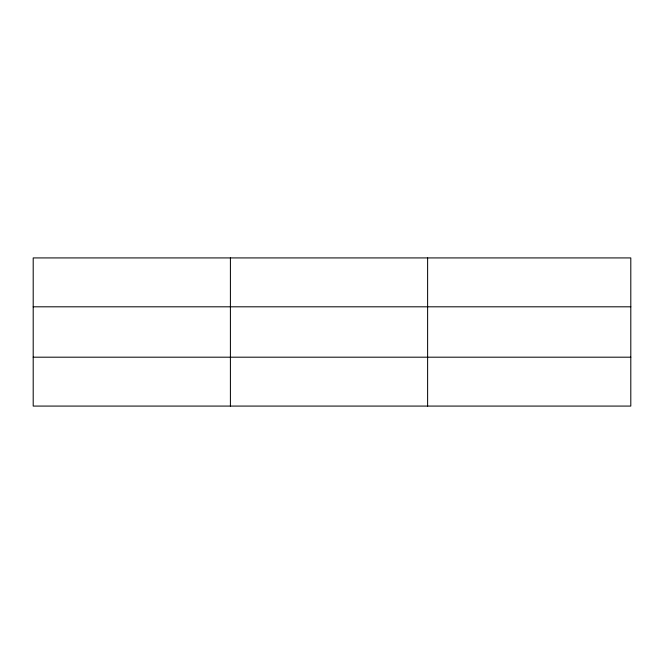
<?xml version="1.0" encoding="UTF-8"?>
<svg xmlns="http://www.w3.org/2000/svg" width="664" height="664" viewBox="0 0 664 664"><rect width="100%" height="100%" fill="white"/><g stroke="black" fill="none" stroke-linecap="round" stroke-linejoin="round"><path stroke-width="1" d="M230.408 406.077L230.408 257.923M427.616 406.077L427.616 257.923M630.8 306.809L630.8 257.923L33.2 257.923L33.2 406.077L630.8 406.077L630.8 306.809L33.2 306.809M33.2 357.19L630.8 357.19"/></g></svg>
